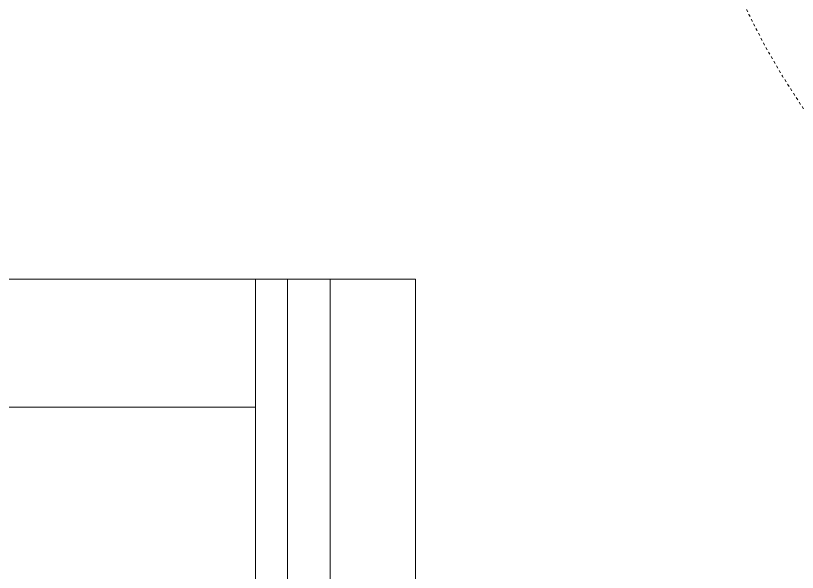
# Model space of a CAD drawing. Header units: inches. Extents: x -10205 to 13964, y -460 to 30702.
# Drawn here: x -2348.54 to -2311.91, y 12044.17 to 12070.28 of the extents above; entities that cross this region are included whole.
import ezdxf

# ---------------------------------------------------------------- set-up
doc = ezdxf.new("R2010")
doc.units = ezdxf.units.IN
doc.header["$MEASUREMENT"] = 0
doc.linetypes.add('Dash', pattern=[0.25, 0.125, -0.125])
for name, color, linetype, lineweight in [('0-1', 7, 'Continuous', 5), ('0-4', 7, 'Continuous', 9), ('A-GENM', 5, 'Continuous', 9), ('A-GENM-HDLN', 13, 'Dash', 9), ('I-FURN', 30, 'Continuous', 9), ('I-FURN-3', 7, 'Continuous', 9)]:
    doc.layers.add(name, color=color, linetype=linetype, lineweight=lineweight)

# ---------------------------------------------------------------- blocks, each defined once
blk = doc.blocks.new('Couch-Both_Arms-Generic - 1-1352606-SITE PLAN - CAD FILE')
at = {"layer": 'I-FURN'}
for p, q in [((-42, 13.5), (42, 13.5)), ((42, 13.5), (-42, 13.5)), ((-42, 13.5), (-42, 10)), ((-42, 11.5), (42, 11.5)), ((-42, 10), (-42, -17.5)), ((-42, 10), (42, 10)), ((-36, -17.5), (-36, 10))]:
    blk.add_line(p, q, dxfattribs=at)
at = {"layer": 'I-FURN-3'}
for p, q in [((42, 17.5), (-42, 17.5)), ((-42, 17.5), (-42, 13.5))]:
    blk.add_line(p, q, dxfattribs=at)
blk = doc.blocks.new('1750 Ox - Unit Layouts_rvt-1-SITE PLAN - CAD FILE')
at = {"layer": '0-4', "rotation": 269.9999999999947}
blk.add_blockref('Couch-Both_Arms-Generic - 1-1352606-SITE PLAN - CAD FILE', (-2347.299, 12015.925), dxfattribs=at)
blk = doc.blocks.new('_THE_ WINDOW _ DOOR - Door - 1st Floor-1770337-SITE PLAN - CAD FILE')
at = {"layer": 'A-GENM-HDLN'}
blk.add_arc((17.0125, 0.8125), 34.025, 180, 270, dxfattribs=at)

msp = doc.modelspace()

# ---------------------------------------------------------------- block references
at = {"layer": '0-1'}
msp.add_blockref('1750 Ox - Unit Layouts_rvt-1-SITE PLAN - CAD FILE', (0, 0), dxfattribs=at)
at = {"layer": 'A-GENM'}
msp.add_blockref('_THE_ WINDOW _ DOOR - Door - 1st Floor-1770337-SITE PLAN - CAD FILE', (-2300.524, 12084.277), dxfattribs=at)

doc.saveas('drawing.dxf')
